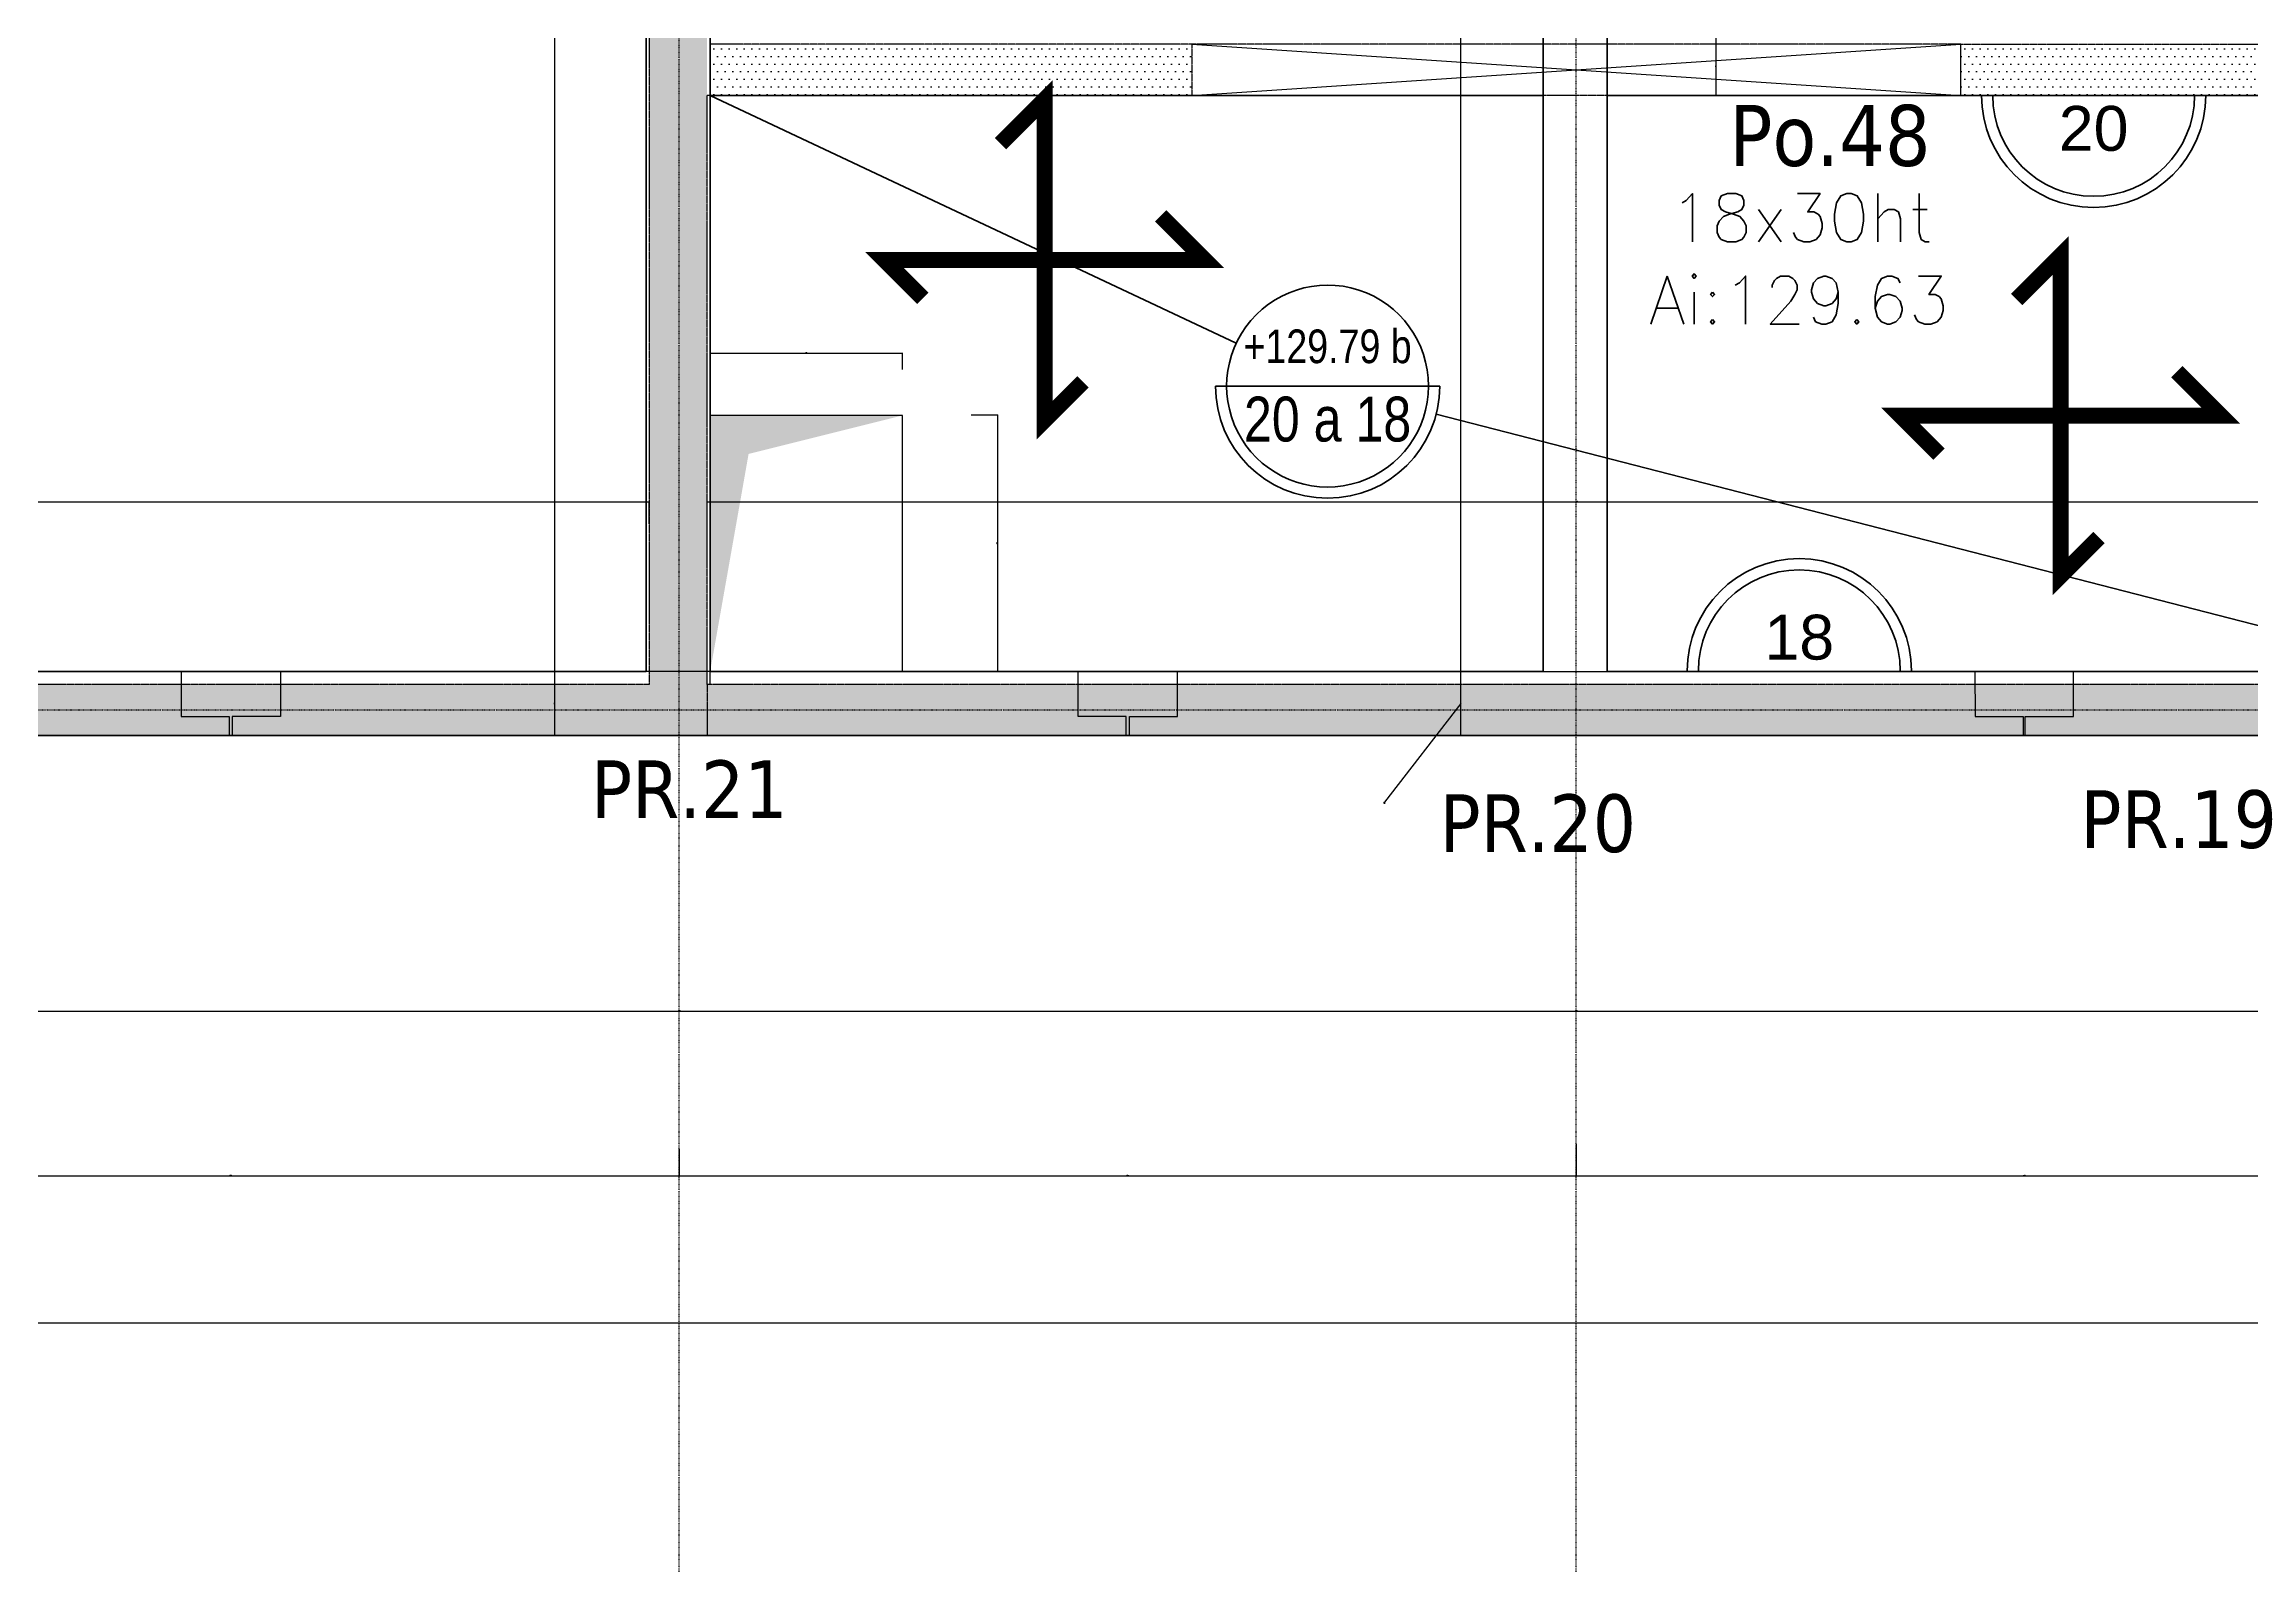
# Model space of a CAD drawing. Extents: x -12912 to 27386, y 1818 to 8189.
# Drawn here: x 3898 to 4587, y 5623 to 6100 of the extents above; entities that cross this region are included whole.
import ezdxf

# ---------------------------------------------------------------- set-up
doc = ezdxf.new("R2010")
doc.units = 0
doc.header["$MEASUREMENT"] = 0
for name, pattern in [('CACHE2', [4.7625, 3.175, -1.5875]), ('GrDotted', [0.4, 0.1, -0.1, 0.1, -0.1]), ('GrFeatureAxis', [0.85, 0.25, -0.2, 0.1, -0.2, 0.1]), ('STRICHPUNKT2_S11', [0.9, 0.7, -0.1, 0, -0.1])]:
    doc.linetypes.add(name, pattern=pattern)
doc.layers.get('0').update_dxf_attribs({"linetype": 'CONTINUOUS'})
doc.layers.get('DEFPOINTS').update_dxf_attribs({"linetype": 'CONTINUOUS'})
for name, color, linetype in [('préfa v', 2, 'CONTINUOUS'), ('STR_COTATION', 1, 'CONTINUOUS'), ('STR_OPENING', 161, 'CONTINUOUS'), ('STR_RESV_DALLE', 11, 'CONTINUOUS'), ('STR_SURCH', 9, 'CACHE2'), ('STR_TXT', 102, 'CONTINUOUS'), ('STR_TXT_PR', 2, 'CONTINUOUS')]:
    doc.layers.add(name, color=color, linetype=linetype)
for name, color, linetype, lineweight in [('STR_AXES', 4, 'STRICHPUNKT2_S11', 25), ('STR_DALLES', 103, 'CONTINUOUS', 35), ('STR_dob_dalles', 130, 'CONTINUOUS', 35), ('STR_VOILES', 6, 'CONTINUOUS', 70)]:
    doc.layers.add(name, color=color, linetype=linetype, lineweight=lineweight)
doc.styles.add('EPAIS', font='TAHOMA.TTF')
doc.styles.add('FIN', font='romans.shx')
doc.styles.add('GrDimensions', font='simplex.shx')
doc.dimstyles.new('GrDimensions', dxfattribs={"dimtxt": 0.09, "dimasz": 0.05, "dimexe": 0.07, "dimexo": 0, "dimgap": 0.05, "dimtad": 1, "dimzin": 0, "dimdsep": 46, "dimtxsty": 'GrDimensions', "dimblk": 'ARCHTICK', "dimblk1": 'ARCHTICK', "dimblk2": 'ARCHTICK', "dimcen": 0.09, "dimadec": 0, "dimazin": 0, "dimtfac": 1, "dimtdec": 4, "dimtmove": 0, "dimatfit": 3, "dimldrblk": 'OPEN30', "dimfxl": 0, "dimtolj": 1, "dimtzin": 0, "dimarcsym": 0})
doc.dimstyles.new('Novo_MALKO', dxfattribs={"dimscale": 1.3, "dimtxt": 0.09, "dimasz": 0.05, "dimexe": 0.07, "dimexo": 0, "dimgap": 0.05, "dimtad": 1, "dimdec": 0, "dimlfac": 100, "dimzin": 0, "dimdsep": 46, "dimtxsty": 'GrDimensions', "dimblk": 'ARCHTICK', "dimcen": 0.09, "dimadec": 0, "dimazin": 0, "dimtfac": 1, "dimtdec": 0, "dimtmove": 0, "dimatfit": 3, "dimldrblk": 'OPEN30', "dimfxl": 0, "dimtolj": 1, "dimtzin": 0, "dimarcsym": 0})
pattern_1 = [(0, (5243.0074, 5883.9378), (1.190625, 2.38125), [0, -2.38125])]

# ---------------------------------------------------------------- blocks, each defined once
blk = doc.blocks.new('_ArchTick')
at = {"color": 0, "linetype": 'ByBlock', "const_width": 0.15}
blk.add_lwpolyline([(-0.5, -0.5), (0.5, 0.5)], dxfattribs=at)
blk = doc.blocks.new('*D254')
at = {"layer": 'DEFPOINTS', "color": 0, "linetype": 'Continuous'}
for p in [(4086.96, 5956.91), (3545.06, 5950.04), (4086.96, 5950.04)]:
    blk.add_point(p, dxfattribs=at)
at = {"layer": 'STR_COTATION', "color": 0, "linetype": 'Continuous', "lineweight": -2}
for p, q in [((3545.06, 5950.04), (3545.06, 5957)), ((3545.06, 5956.91), (4086.96, 5956.91)), ((4086.96, 5950.04), (4086.96, 5957))]:
    blk.add_line(p, q, dxfattribs=at)
at = {"layer": 'STR_COTATION', "color": 0, "linetype": 'Continuous', "lineweight": -2, "xscale": 0.065, "yscale": 0.065, "zscale": 0.065, "rotation": 180}
blk.add_blockref('_ArchTick', (3545.06, 5956.91), dxfattribs=at)
at = {"layer": 'STR_COTATION', "color": 0, "linetype": 'Continuous', "lineweight": -2, "xscale": 0.065, "yscale": 0.065, "zscale": 0.065}
blk.add_blockref('_ArchTick', (4086.96, 5956.91), dxfattribs=at)
at = {"layer": 'STR_COTATION', "color": 0, "linetype": 'Continuous', "lineweight": -3, "insert": (3816.01, 5957.03), "char_height": 0.117, "attachment_point": 5, "style": 'GrDimensions'}
blk.add_mtext('\\A1;541.90', dxfattribs=at)
blk = doc.blocks.new('_Open30')
at = {"color": 0, "linetype": 'ByBlock', "lineweight": -2}
for p, q in [((-1, 0), (0, 0)), ((0, 0), (-1, 0)), ((0, 0), (-1, 0))]:
    blk.add_line(p, q, dxfattribs=at)
blk = doc.blocks.new('*D255')
at = {"layer": 'DEFPOINTS', "color": 0, "linetype": 'Continuous'}
for p in [(4648, 5956.91), (4105.06, 5953.33), (4648, 5953.28)]:
    blk.add_point(p, dxfattribs=at)
at = {"layer": 'STR_COTATION', "color": 0, "linetype": 'Continuous', "lineweight": -2}
for p, q in [((4105.06, 5953.33), (4105.06, 5957)), ((4105.06, 5956.91), (4648, 5956.91)), ((4648, 5953.28), (4648, 5957))]:
    blk.add_line(p, q, dxfattribs=at)
at = {"layer": 'STR_COTATION', "color": 0, "linetype": 'Continuous', "lineweight": -2, "xscale": 0.065, "yscale": 0.065, "zscale": 0.065, "rotation": 180}
blk.add_blockref('_ArchTick', (4105.06, 5956.91), dxfattribs=at)
at = {"layer": 'STR_COTATION', "color": 0, "linetype": 'Continuous', "lineweight": -2, "xscale": 0.065, "yscale": 0.065, "zscale": 0.065}
blk.add_blockref('_ArchTick', (4648, 5956.91), dxfattribs=at)
at = {"layer": 'STR_COTATION', "color": 0, "linetype": 'Continuous', "lineweight": -3, "insert": (4376.53, 5957.03), "char_height": 0.117, "attachment_point": 5, "style": 'GrDimensions'}
blk.add_mtext('\\A1;542.94', dxfattribs=at)
blk = doc.blocks.new('*D354')
at = {"layer": 'DEFPOINTS', "color": 0, "linetype": 'Continuous'}
for p in [(4057.48, 5903.92), (4068.9, 5903.92), (4068.9, 5883.91)]:
    blk.add_point(p, dxfattribs=at)
at = {"layer": 'STR_COTATION', "color": 0, "linetype": 'Continuous', "lineweight": -2}
for p, q in [((4068.9, 5903.92), (4057.39, 5903.92)), ((4057.48, 5883.91), (4057.48, 5903.92)), ((4068.9, 5883.91), (4057.39, 5883.91))]:
    blk.add_line(p, q, dxfattribs=at)
at = {"layer": 'STR_COTATION', "color": 0, "linetype": 'Continuous', "lineweight": -2, "xscale": 0.065, "yscale": 0.065, "zscale": 0.065}
for p, rotation in [((4057.48, 5903.92), 90), ((4057.48, 5883.91), 270)]:
    blk.add_blockref('_ArchTick', p, dxfattribs=dict(at, rotation=rotation))
at = {"layer": 'STR_COTATION', "color": 0, "linetype": 'Continuous', "lineweight": -3, "insert": (4057.36, 5893.92), "char_height": 0.117, "attachment_point": 5, "rotation": 90, "style": 'GrDimensions'}
blk.add_mtext('\\A1;2000', dxfattribs=at)
blk = doc.blocks.new('*D355')
at = {"layer": 'DEFPOINTS', "color": 0, "linetype": 'Continuous'}
for p in [(4057.48, 6358.81), (4064.19, 6358.81), (4068.9, 5903.92)]:
    blk.add_point(p, dxfattribs=at)
at = {"layer": 'STR_COTATION', "color": 0, "linetype": 'Continuous', "lineweight": -2}
for p, q in [((4064.19, 6358.81), (4057.39, 6358.81)), ((4057.48, 5903.92), (4057.48, 6358.81)), ((4068.9, 5903.92), (4057.39, 5903.92))]:
    blk.add_line(p, q, dxfattribs=at)
at = {"layer": 'STR_COTATION', "color": 0, "linetype": 'Continuous', "lineweight": -2, "xscale": 0.065, "yscale": 0.065, "zscale": 0.065}
for p, rotation in [((4057.48, 6358.81), 90), ((4057.48, 5903.92), 270)]:
    blk.add_blockref('_ArchTick', p, dxfattribs=dict(at, rotation=rotation))
at = {"layer": 'STR_COTATION', "color": 0, "linetype": 'Continuous', "lineweight": -3, "insert": (4057.36, 6131.36), "char_height": 0.117, "attachment_point": 5, "rotation": 90, "style": 'GrDimensions'}
blk.add_mtext('\\A1;454.89', dxfattribs=at)
blk = doc.blocks.new('*D357')
at = {"layer": 'DEFPOINTS', "color": 0, "linetype": 'Continuous'}
for p in [(4340.27, 5903.92), (4344.43, 5903.92), (4344.43, 5883.91)]:
    blk.add_point(p, dxfattribs=at)
at = {"layer": 'STR_COTATION', "color": 0, "linetype": 'Continuous', "lineweight": -2}
for p, q in [((4344.43, 5903.92), (4340.18, 5903.92)), ((4340.27, 5883.91), (4340.27, 5903.92)), ((4340.27, 5893.92), (4316.48, 5863.19)), ((4344.43, 5883.91), (4340.18, 5883.91)), ((4316.48, 5863.19), (4316.48, 5862.64))]:
    blk.add_line(p, q, dxfattribs=at)
at = {"layer": 'STR_COTATION', "color": 0, "linetype": 'Continuous', "lineweight": -2, "xscale": 0.065, "yscale": 0.065, "zscale": 0.065}
for p, rotation in [((4340.27, 5903.92), 90), ((4340.27, 5883.91), 270)]:
    blk.add_blockref('_ArchTick', p, dxfattribs=dict(at, rotation=rotation))
at = {"layer": 'STR_COTATION', "color": 0, "linetype": 'Continuous', "lineweight": -3, "insert": (4316.36, 5862.92), "char_height": 0.117, "attachment_point": 5, "rotation": 90, "style": 'GrDimensions'}
blk.add_mtext('\\A1;2000', dxfattribs=at)
blk = doc.blocks.new('*D358')
at = {"layer": 'DEFPOINTS', "color": 0, "linetype": 'Continuous'}
for p in [(4340.27, 6358.81), (4349.95, 6358.81), (4344.43, 5903.92)]:
    blk.add_point(p, dxfattribs=at)
at = {"layer": 'STR_COTATION', "color": 0, "linetype": 'Continuous', "lineweight": -2}
for p, q in [((4349.95, 6358.81), (4340.18, 6358.81)), ((4340.27, 5903.92), (4340.27, 6358.81)), ((4344.43, 5903.92), (4340.18, 5903.92))]:
    blk.add_line(p, q, dxfattribs=at)
at = {"layer": 'STR_COTATION', "color": 0, "linetype": 'Continuous', "lineweight": -2, "xscale": 0.065, "yscale": 0.065, "zscale": 0.065}
for p, rotation in [((4340.27, 6358.81), 90), ((4340.27, 5903.92), 270)]:
    blk.add_blockref('_ArchTick', p, dxfattribs=dict(at, rotation=rotation))
at = {"layer": 'STR_COTATION', "color": 0, "linetype": 'Continuous', "lineweight": -3, "insert": (4340.15, 6131.36), "char_height": 0.117, "attachment_point": 5, "rotation": 90, "style": 'GrDimensions'}
blk.add_mtext('\\A1;454.89', dxfattribs=at)
blk = doc.blocks.new('*D467')
at = {"layer": 'DEFPOINTS', "color": 0, "linetype": 'Continuous'}
for p in [(3676.36, 5797.96), (3956.36, 5797.96), (3956.36, 5797.96)]:
    blk.add_point(p, dxfattribs=at)
at = {"layer": 'STR_COTATION', "color": 0, "linetype": 'Continuous', "lineweight": -2}
for p, q in [((3676.36, 5797.96), (3676.36, 5798.05)), ((3676.36, 5797.96), (3956.36, 5797.96)), ((3956.36, 5797.96), (3956.36, 5798.05))]:
    blk.add_line(p, q, dxfattribs=at)
at = {"layer": 'STR_COTATION', "color": 0, "linetype": 'Continuous', "lineweight": -2, "xscale": 0.065, "yscale": 0.065, "zscale": 0.065, "rotation": 180}
blk.add_blockref('_ArchTick', (3676.36, 5797.96), dxfattribs=at)
at = {"layer": 'STR_COTATION', "color": 0, "linetype": 'Continuous', "lineweight": -2, "xscale": 0.065, "yscale": 0.065, "zscale": 0.065}
blk.add_blockref('_ArchTick', (3956.36, 5797.96), dxfattribs=at)
at = {"layer": 'STR_COTATION', "color": 0, "linetype": 'Continuous', "lineweight": -3, "insert": (3816.36, 5798.08), "char_height": 0.117, "attachment_point": 5, "style": 'GrDimensions'}
blk.add_mtext('\\A1;280.00', dxfattribs=at)
blk = doc.blocks.new('*D468')
at = {"layer": 'DEFPOINTS', "color": 0, "linetype": 'Continuous'}
for p in [(3956.36, 5797.96), (4236.36, 5797.96), (4236.36, 5797.96)]:
    blk.add_point(p, dxfattribs=at)
at = {"layer": 'STR_COTATION', "color": 0, "linetype": 'Continuous', "lineweight": -2}
for p, q in [((3956.36, 5797.96), (3956.36, 5798.05)), ((3956.36, 5797.96), (4236.36, 5797.96)), ((4236.36, 5797.96), (4236.36, 5798.05))]:
    blk.add_line(p, q, dxfattribs=at)
at = {"layer": 'STR_COTATION', "color": 0, "linetype": 'Continuous', "lineweight": -2, "xscale": 0.065, "yscale": 0.065, "zscale": 0.065, "rotation": 180}
blk.add_blockref('_ArchTick', (3956.36, 5797.96), dxfattribs=at)
at = {"layer": 'STR_COTATION', "color": 0, "linetype": 'Continuous', "lineweight": -2, "xscale": 0.065, "yscale": 0.065, "zscale": 0.065}
blk.add_blockref('_ArchTick', (4236.36, 5797.96), dxfattribs=at)
at = {"layer": 'STR_COTATION', "color": 0, "linetype": 'Continuous', "lineweight": -3, "insert": (4096.36, 5798.08), "char_height": 0.117, "attachment_point": 5, "style": 'GrDimensions'}
blk.add_mtext('\\A1;280.00', dxfattribs=at)
blk = doc.blocks.new('*D469')
at = {"layer": 'DEFPOINTS', "color": 0, "linetype": 'Continuous'}
for p in [(4236.36, 5797.96), (4516.36, 5797.96), (4516.36, 5797.96)]:
    blk.add_point(p, dxfattribs=at)
at = {"layer": 'STR_COTATION', "color": 0, "linetype": 'Continuous', "lineweight": -2}
for p, q in [((4236.36, 5797.96), (4236.36, 5798.05)), ((4236.36, 5797.96), (4516.36, 5797.96)), ((4516.36, 5797.96), (4516.36, 5798.05))]:
    blk.add_line(p, q, dxfattribs=at)
at = {"layer": 'STR_COTATION', "color": 0, "linetype": 'Continuous', "lineweight": -2, "xscale": 0.065, "yscale": 0.065, "zscale": 0.065, "rotation": 180}
blk.add_blockref('_ArchTick', (4236.36, 5797.96), dxfattribs=at)
at = {"layer": 'STR_COTATION', "color": 0, "linetype": 'Continuous', "lineweight": -2, "xscale": 0.065, "yscale": 0.065, "zscale": 0.065}
blk.add_blockref('_ArchTick', (4516.36, 5797.96), dxfattribs=at)
at = {"layer": 'STR_COTATION', "color": 0, "linetype": 'Continuous', "lineweight": -3, "insert": (4376.36, 5798.08), "char_height": 0.117, "attachment_point": 5, "style": 'GrDimensions'}
blk.add_mtext('\\A1;280.00', dxfattribs=at)
blk = doc.blocks.new('*D470')
at = {"layer": 'DEFPOINTS', "color": 0, "linetype": 'Continuous'}
for p in [(4664.01, 5802.7), (4516.36, 5797.96), (4664.01, 5797.96)]:
    blk.add_point(p, dxfattribs=at)
at = {"layer": 'STR_COTATION', "color": 0, "linetype": 'Continuous', "lineweight": -2}
for p, q in [((4664.01, 5802.7), (4664.01, 5797.87)), ((4516.36, 5797.96), (4516.36, 5798.05)), ((4516.36, 5797.96), (4664.01, 5797.96))]:
    blk.add_line(p, q, dxfattribs=at)
at = {"layer": 'STR_COTATION', "color": 0, "linetype": 'Continuous', "lineweight": -2, "xscale": 0.065, "yscale": 0.065, "zscale": 0.065, "rotation": 180}
blk.add_blockref('_ArchTick', (4516.36, 5797.96), dxfattribs=at)
at = {"layer": 'STR_COTATION', "color": 0, "linetype": 'Continuous', "lineweight": -2, "xscale": 0.065, "yscale": 0.065, "zscale": 0.065}
blk.add_blockref('_ArchTick', (4664.01, 5797.96), dxfattribs=at)
at = {"layer": 'STR_COTATION', "color": 0, "linetype": 'Continuous', "lineweight": -3, "insert": (4590.18, 5798.08), "char_height": 0.117, "attachment_point": 5, "style": 'GrDimensions'}
blk.add_mtext('\\A1;147.65', dxfattribs=at)
blk = doc.blocks.new('*D537')
at = {"layer": 'DEFPOINTS', "color": 0, "linetype": 'Continuous'}
for p in [(3816.36, 5760.58), (4096.36, 5754.81), (4096.36, 5746.58)]:
    blk.add_point(p, dxfattribs=at)
at = {"layer": 'STR_COTATION', "color": 0, "linetype": 'Continuous', "lineweight": -2}
for p, q in [((3816.36, 5760.58), (3816.36, 5746.49)), ((4096.36, 5754.81), (4096.36, 5746.49)), ((3816.36, 5746.58), (4096.36, 5746.58))]:
    blk.add_line(p, q, dxfattribs=at)
at = {"layer": 'STR_COTATION', "color": 0, "linetype": 'Continuous', "lineweight": -2, "xscale": 0.065, "yscale": 0.065, "zscale": 0.065, "rotation": 180}
blk.add_blockref('_ArchTick', (3816.36, 5746.58), dxfattribs=at)
at = {"layer": 'STR_COTATION', "color": 0, "linetype": 'Continuous', "lineweight": -2, "xscale": 0.065, "yscale": 0.065, "zscale": 0.065}
blk.add_blockref('_ArchTick', (4096.36, 5746.58), dxfattribs=at)
at = {"layer": 'STR_COTATION', "color": 0, "linetype": 'Continuous', "lineweight": -3, "insert": (3956.36, 5746.7), "char_height": 0.117, "attachment_point": 5, "style": 'GrDimensions'}
blk.add_mtext('\\A1;280.00', dxfattribs=at)
blk = doc.blocks.new('*D538')
at = {"layer": 'DEFPOINTS', "color": 0, "linetype": 'Continuous'}
for p in [(4096.36, 5754.81), (4376.36, 5756.39), (4376.36, 5746.58)]:
    blk.add_point(p, dxfattribs=at)
at = {"layer": 'STR_COTATION', "color": 0, "linetype": 'Continuous', "lineweight": -2}
for p, q in [((4096.36, 5754.81), (4096.36, 5746.49)), ((4376.36, 5756.39), (4376.36, 5746.49)), ((4096.36, 5746.58), (4376.36, 5746.58))]:
    blk.add_line(p, q, dxfattribs=at)
at = {"layer": 'STR_COTATION', "color": 0, "linetype": 'Continuous', "lineweight": -2, "xscale": 0.065, "yscale": 0.065, "zscale": 0.065, "rotation": 180}
blk.add_blockref('_ArchTick', (4096.36, 5746.58), dxfattribs=at)
at = {"layer": 'STR_COTATION', "color": 0, "linetype": 'Continuous', "lineweight": -2, "xscale": 0.065, "yscale": 0.065, "zscale": 0.065}
blk.add_blockref('_ArchTick', (4376.36, 5746.58), dxfattribs=at)
at = {"layer": 'STR_COTATION', "color": 0, "linetype": 'Continuous', "lineweight": -3, "insert": (4236.36, 5746.7), "char_height": 0.117, "attachment_point": 5, "style": 'GrDimensions'}
blk.add_mtext('\\A1;280.00', dxfattribs=at)
blk = doc.blocks.new('*D539')
at = {"layer": 'DEFPOINTS', "color": 0, "linetype": 'Continuous'}
for p in [(4376.36, 5756.39), (4656.01, 5757.98), (4656.01, 5746.58)]:
    blk.add_point(p, dxfattribs=at)
at = {"layer": 'STR_COTATION', "color": 0, "linetype": 'Continuous', "lineweight": -2}
for p, q in [((4376.36, 5756.39), (4376.36, 5746.49)), ((4656.01, 5757.98), (4656.01, 5746.49)), ((4376.36, 5746.58), (4656.01, 5746.58))]:
    blk.add_line(p, q, dxfattribs=at)
at = {"layer": 'STR_COTATION', "color": 0, "linetype": 'Continuous', "lineweight": -2, "xscale": 0.065, "yscale": 0.065, "zscale": 0.065, "rotation": 180}
blk.add_blockref('_ArchTick', (4376.36, 5746.58), dxfattribs=at)
at = {"layer": 'STR_COTATION', "color": 0, "linetype": 'Continuous', "lineweight": -2, "xscale": 0.065, "yscale": 0.065, "zscale": 0.065}
blk.add_blockref('_ArchTick', (4656.01, 5746.58), dxfattribs=at)
at = {"layer": 'STR_COTATION', "color": 0, "linetype": 'Continuous', "lineweight": -3, "insert": (4516.18, 5746.7), "char_height": 0.117, "attachment_point": 5, "style": 'GrDimensions'}
blk.add_mtext('\\A1;279.65', dxfattribs=at)
blk = doc.blocks.new('*D600')
at = {"layer": 'DEFPOINTS', "color": 0, "linetype": 'Continuous'}
for p in [(-1020.36, 5712.87), (7612.27, 5712.87), (-1020.36, 5700.61)]:
    blk.add_point(p, dxfattribs=at)
at = {"layer": 'STR_COTATION', "color": 0, "linetype": 'Continuous', "lineweight": -2}
for p, q in [((-1020.36, 5712.87), (-1020.36, 5700.52)), ((7612.27, 5712.87), (7612.27, 5700.52)), ((7612.27, 5700.61), (-1020.36, 5700.61))]:
    blk.add_line(p, q, dxfattribs=at)
at = {"layer": 'STR_COTATION', "color": 0, "linetype": 'Continuous', "lineweight": -2, "xscale": 0.065, "yscale": 0.065, "zscale": 0.065, "rotation": 180}
blk.add_blockref('_ArchTick', (-1020.36, 5700.61), dxfattribs=at)
at = {"layer": 'STR_COTATION', "color": 0, "linetype": 'Continuous', "lineweight": -2, "xscale": 0.065, "yscale": 0.065, "zscale": 0.065}
blk.add_blockref('_ArchTick', (7612.27, 5700.61), dxfattribs=at)
at = {"layer": 'STR_COTATION', "color": 0, "linetype": 'Continuous', "lineweight": -3, "insert": (3295.95, 5700.74), "char_height": 0.117, "attachment_point": 5, "style": 'GrDimensions'}
blk.add_mtext('\\A1;8632.63', dxfattribs=at)
blk = doc.blocks.new('*D602')
at = {"layer": 'DEFPOINTS', "color": 0, "linetype": 'Continuous'}
for p in [(4166.01, 6003.28), (4106.01, 5998.19), (4166.01, 5998.19)]:
    blk.add_point(p, dxfattribs=at)
at = {"layer": 'STR_COTATION', "color": 0, "linetype": 'Continuous', "lineweight": -2}
for p, q in [((4106.01, 5998.19), (4106.01, 6003.37)), ((4106.01, 6003.28), (4166.01, 6003.28)), ((4166.01, 5998.19), (4166.01, 6003.37))]:
    blk.add_line(p, q, dxfattribs=at)
at = {"layer": 'STR_COTATION', "color": 0, "linetype": 'Continuous', "lineweight": -2, "xscale": 0.065, "yscale": 0.065, "zscale": 0.065, "rotation": 180}
blk.add_blockref('_ArchTick', (4106.01, 6003.28), dxfattribs=at)
at = {"layer": 'STR_COTATION', "color": 0, "linetype": 'Continuous', "lineweight": -2, "xscale": 0.065, "yscale": 0.065, "zscale": 0.065}
blk.add_blockref('_ArchTick', (4166.01, 6003.28), dxfattribs=at)
at = {"layer": 'STR_COTATION', "color": 0, "linetype": 'Continuous', "lineweight": -3, "insert": (4136.01, 6003.4), "char_height": 0.117, "attachment_point": 5, "style": 'GrDimensions'}
blk.add_mtext('\\A1;6000', dxfattribs=at)
blk = doc.blocks.new('*D603')
at = {"layer": 'DEFPOINTS', "color": 0, "linetype": 'Continuous'}
for p in [(4187.5, 5984.01), (4187.5, 5903.91), (4195.71, 5903.91)]:
    blk.add_point(p, dxfattribs=at)
at = {"layer": 'STR_COTATION', "color": 0, "linetype": 'Continuous', "lineweight": -2}
for p, q in [((4187.5, 5984.01), (4195.8, 5984.01)), ((4195.71, 5984.01), (4195.71, 5903.91)), ((4187.5, 5903.91), (4195.8, 5903.91))]:
    blk.add_line(p, q, dxfattribs=at)
at = {"layer": 'STR_COTATION', "color": 0, "linetype": 'Continuous', "lineweight": -2, "xscale": 0.065, "yscale": 0.065, "zscale": 0.065}
for p, rotation in [((4195.71, 5984.01), 90), ((4195.71, 5903.91), 270)]:
    blk.add_blockref('_ArchTick', p, dxfattribs=dict(at, rotation=rotation))
at = {"layer": 'STR_COTATION', "color": 0, "linetype": 'Continuous', "lineweight": -3, "insert": (4195.58, 5943.96), "char_height": 0.117, "attachment_point": 5, "rotation": 90, "style": 'GrDimensions'}
blk.add_mtext('\\A1;8009', dxfattribs=at)
blk = doc.blocks.new('*D781')
at = {"layer": 'DEFPOINTS', "color": 0, "ltscale": 4.5}
for p in [(4405.96, 6101.69), (4420.01, 6101.69), (4405.96, 6083.69)]:
    blk.add_point(p, dxfattribs=at)
at = {"layer": 'STR_COTATION', "color": 0, "lineweight": -2, "ltscale": 4.5}
for p, q in [((4419.92, 6101.69), (4420.1, 6101.69)), ((4420.01, 6083.69), (4420.01, 6101.69)), ((4419.92, 6083.69), (4420.1, 6083.69))]:
    blk.add_line(p, q, dxfattribs=at)
at = {"layer": 'STR_COTATION', "color": 0, "lineweight": -2, "ltscale": 4.5, "xscale": 0.065, "yscale": 0.065, "zscale": 0.065}
for p, rotation in [((4420.01, 6101.69), 90), ((4420.01, 6083.69), 270)]:
    blk.add_blockref('_ArchTick', p, dxfattribs=dict(at, rotation=rotation))
at = {"layer": 'STR_COTATION', "color": 0, "ltscale": 4.5, "insert": (4419.89, 6092.69), "char_height": 0.117, "attachment_point": 5, "rotation": 90, "style": 'GrDimensions'}
blk.add_mtext('\\A1;1800', dxfattribs=at)

msp = doc.modelspace()

# ---------------------------------------------------------------- hatches: boundary and pattern name
at = {"layer": 'STR_RESV_DALLE', "linetype": 'Continuous'}
for points in [[(4106.007, 5903.916), (4106.007, 5983.812), (4118.007, 5971.812)], [(4106.007, 5983.812), (4166.007, 5983.812), (4118.007, 5971.812)]]:
    msp.add_hatch(color=256, dxfattribs=at).paths.add_polyline_path(points, flags=0)
at = {"layer": 'STR_SURCH', "linetype": 'Continuous'}
h = msp.add_hatch(dxfattribs=at)
h.set_pattern_fill('DOTS', color=256, scale=1.5, style=0)
h.set_pattern_definition(pattern_1)
h.paths.add_polyline_path([(4086.959, 5899.914), (4105.056, 5883.914), (4105.056, 6508.637), (4086.959, 6508.637)])
h = msp.add_hatch(dxfattribs=at)
h.set_pattern_fill('DOTS', color=256, scale=1.5, style=0)
h.set_pattern_definition(pattern_1)
h.paths.add_polyline_path([(4256.365, 6099.685), (4105.056, 6099.685), (4105.056, 6083.685), (4256.365, 6083.685)])
h = msp.add_hatch(dxfattribs=at)
h.set_pattern_fill('DOTS', color=256, scale=1.5, style=0)
h.set_pattern_definition(pattern_1)
h.paths.add_polyline_path([(4648.011, 6099.685), (4496.365, 6099.685), (4496.365, 6083.685), (4648.009, 6083.685)])
h = msp.add_hatch(dxfattribs=at)
h.set_pattern_fill('DOTS', color=256, scale=1.5, style=0)
h.set_pattern_definition(pattern_1)
h.paths.add_polyline_path([(3526.959, 5883.914), (4105.056, 5883.914), (4086.959, 5899.914), (3545.056, 5899.914)])
h = msp.add_hatch(dxfattribs=at)
h.set_pattern_fill('DOTS', color=256, scale=1.5, style=0)
h.set_pattern_definition(pattern_1)
h.paths.add_polyline_path([(4105.056, 5883.914), (4647.991, 5883.913), (4647.991, 5899.913), (4105.056, 5899.914)])

# ---------------------------------------------------------------- linework, layer by layer
at = {"color": 1, "linetype": 'ByBlock', "const_width": 5}
for points in [[(4210.394, 6032.368), (4210.394, 6082.368), (4196.641, 6068.615)], [(4210.394, 6032.368), (4260.394, 6032.368), (4246.641, 6046.122)], [(4527.559, 5983.753), (4527.559, 6033.753), (4513.806, 6020)], [(4172.385, 6020.378), (4160.394, 6032.368), (4210.394, 6032.368)], [(4222.385, 5994.359), (4210.394, 5982.368), (4210.394, 6032.368)], [(4527.559, 5983.753), (4577.559, 5983.753), (4563.806, 5997.507)], [(4489.55, 5971.763), (4477.559, 5983.753), (4527.559, 5983.753)], [(4539.55, 5945.744), (4527.559, 5933.753), (4527.559, 5983.753)]]:
    msp.add_lwpolyline(points, dxfattribs=at)
at = {"layer": 'préfa v'}
for points in [[(3940.858, 5903.914), (3940.858, 5889.914), (3955.858, 5889.914), (3955.858, 5883.914), (3676.858, 5883.914), (3676.858, 5889.914), (3691.858, 5889.914), (3691.858, 5903.914)], [(3971.861, 5903.914), (3971.861, 5889.914), (3956.861, 5889.914), (3956.861, 5883.914), (4235.861, 5883.914), (4235.861, 5889.914), (4220.861, 5889.914), (4220.861, 5903.914)], [(4500.726, 5903.914), (4500.858, 5889.914), (4515.858, 5889.914), (4515.858, 5883.914), (4236.858, 5883.914), (4236.858, 5889.914), (4251.858, 5889.914), (4251.858, 5903.914)], [(4664.009, 5903.914), (4664.009, 5883.914), (4516.509, 5883.914), (4516.509, 5889.914), (4531.509, 5889.914), (4531.509, 5903.914), (4664.009, 5903.914)]]:
    msp.add_lwpolyline(points, close=True, dxfattribs=at)
at = {"layer": 'STR_AXES', "linetype": 'GrFeatureAxis'}
for p, q in [((4096.36, 5622.963), (4096.36, 8022.963)), ((4376.36, 5622.963), (4376.36, 8022.963)), ((-1309.741, 5891.914), (7906.576, 5891.914))]:
    msp.add_line(p, q, dxfattribs=at)
at = {"layer": 'STR_DALLES', "linetype": 'Continuous'}
for p, q in [((4106.009, 6083.685), (4366.006, 6083.685)), ((4386.009, 6083.685), (4644.006, 6083.685))]:
    msp.add_line(p, q, dxfattribs=at)
at = {"layer": 'STR_dob_dalles', "linetype": 'Continuous', "lineweight": 35}
for p, q in [((4270.227, 6006.408), (4106.007, 6083.709)), ((4263.728, 5992.993), (4333.728, 5992.993)), ((4332.623, 5984.269), (4644.007, 5904.133))]:
    msp.add_line(p, q, dxfattribs=at)
for centre, major_axis, start_param, end_param in [((4537.833, 6083.709), (24.749, 24.749), 2.3561945, 5.4977871), ((4537.833, 6083.709), (-22.274, 22.274), 7.0685835, 10.2101761), ((4298.728, 5992.993), (22.274, 22.274), 5.497787143782136, 11.78097245096172), ((4298.728, 5992.993), (-24.749, 24.749), 0.7853982, 3.9269908)]:
    msp.add_ellipse(centre, major_axis=major_axis, ratio=1, start_param=start_param, end_param=end_param, dxfattribs=at)
at = {"layer": 'STR_dob_dalles', "linetype": 'Continuous', "lineweight": 35, "extrusion": (0, 0, -1)}
for major_axis, start_param, end_param in [((24.749, -24.749), 2.3561945, 5.4977871), ((-22.274, -22.274), 7.0685835, 10.2101761)]:
    msp.add_ellipse((4445.961, 5904.135), major_axis=major_axis, ratio=1, start_param=start_param, end_param=end_param, dxfattribs=at)
at = {"layer": 'STR_OPENING', "linetype": 'Continuous'}
for p, q in [((4256.365, 6083.685), (4496.365, 6099.685)), ((4256.365, 6099.685), (4496.365, 6083.685)), ((4376.365, 6083.685), (4376.365, 6083.685)), ((4376.365, 6083.685), (4376.365, 6083.685))]:
    msp.add_line(p, q, dxfattribs=at)
at = {"layer": 'STR_RESV_DALLE', "linetype": 'Continuous'}
for p, q in [((4166.007, 5983.812), (4106.009, 5983.812)), ((4166.007, 5903.916), (4166.007, 5983.812))]:
    msp.add_line(p, q, dxfattribs=at)
at = {"layer": 'STR_SURCH', "linetype": 'GrDotted'}
for p, q in [((4086.959, 6490.539), (4086.959, 5899.914)), ((4256.365, 6099.685), (4106.009, 6099.685)), ((4496.365, 6099.685), (4256.365, 6099.685)), ((4496.365, 6099.685), (4644.006, 6099.685)), ((4105.056, 5899.914), (4105.056, 6083.685)), ((4086.959, 5899.914), (3545.056, 5899.914)), ((4647.991, 5899.913), (4106.007, 5899.914))]:
    msp.add_line(p, q, dxfattribs=at)
at = {"layer": 'STR_SURCH', "linetype": 'GrDotted', "ltscale": 0.25}
for p, q in [((4256.365, 6099.685), (4256.365, 6083.685)), ((4496.365, 6083.685), (4496.365, 6099.685)), ((4105.056, 5899.914), (4105.056, 5883.914))]:
    msp.add_line(p, q, dxfattribs=at)
at = {"layer": 'STR_SURCH', "linetype": 'GrDotted', "ltscale": 0.023812}
msp.add_line((4106.009, 6083.685), (4105.056, 6083.685), dxfattribs=at)
at = {"layer": 'STR_SURCH', "linetype": 'GrDotted', "ltscale": 0.5}
msp.add_line((4386.009, 6083.685), (4366.006, 6083.685), dxfattribs=at)
at = {"layer": 'STR_SURCH', "linetype": 'GrDotted', "ltscale": 0.023781}
msp.add_line((4106.007, 5899.914), (4105.056, 5899.914), dxfattribs=at)
at = {"layer": 'STR_SURCH', "linetype": 'GrDotted', "ltscale": 0.0625}
msp.add_line((4106.007, 5899.914), (4106.007, 5903.916), dxfattribs=at)
at = {"layer": 'STR_VOILES', "linetype": 'Continuous'}
for p, q in [((4086.006, 5903.916), (4086.006, 6358.81)), ((4106.009, 6358.81), (4106.009, 5903.916)), ((4366.006, 6083.685), (4366.006, 6358.81)), ((4386.009, 6358.81), (4386.009, 6083.685)), ((4366.006, 5903.916), (4366.006, 6083.685)), ((4386.009, 6083.685), (4386.009, 5903.916)), ((3826.009, 5903.916), (3956.36, 5903.916)), ((3956.36, 5903.916), (4086.006, 5903.916)), ((4106.009, 5903.916), (4236.36, 5903.916)), ((4236.36, 5903.916), (4366.006, 5903.916)), ((4386.009, 5903.916), (4516.36, 5903.916)), ((4516.36, 5903.916), (4644.006, 5903.916)), ((3956.36, 5883.914), (3676.36, 5883.914)), ((4106.007, 5883.914), (3956.36, 5883.914)), ((4236.36, 5883.914), (4106.007, 5883.914)), ((4516.36, 5883.914), (4236.36, 5883.914)), ((4664.009, 5883.914), (4516.36, 5883.914))]:
    msp.add_line(p, q, dxfattribs=at)

# ---------------------------------------------------------------- texts
at = {"layer": 'STR_dob_dalles', "linetype": 'Continuous', "lineweight": 35}
for s, insert, char_height, attachment_point in [('{\\fSwis721 Lt BT|b0|i0|c0|p34;20}', (4537.833, 6066.209), 14, 8), ('{\\fSwis721 Lt BT|b0|i0|c0|p34;\\W0.8;+129.79 b}', (4298.728, 5999.993), 10.5, 8), ('{\\fSwis721 Lt BT|b0|i0|c0|p34;\\W0.8;20 a 18}', (4298.728, 5975.493), 14, 8), ('{\\fSwis721 Lt BT|b0|i0|c0|p34;18}', (4445.961, 5921.635), 14, 2)]:
    msp.add_mtext(s, dxfattribs=dict(at, insert=insert, char_height=char_height, attachment_point=attachment_point))
at = {"layer": 'STR_TXT', "linetype": 'Continuous', "attachment_point": 1}
for s, insert, char_height, style in [('Po.48', (4424.063, 6080.717), 19, 'EPAIS'), ('18x30ht', (4405.545, 6053.04), 15, 'FIN'), ('Ai:129.63', (4398.973, 6027.323), 15, 'FIN')]:
    msp.add_mtext(s, dxfattribs=dict(at, insert=insert, char_height=char_height, style=style))
at = {"layer": 'STR_TXT_PR', "ltscale": 4.5, "style": 'EPAIS'}
for s, p in [('PR.21', (4068.853, 5858.171)), ('PR.20', (4333.678, 5847.582)), ('PR.19', (4533.728, 5848.865))]:
    msp.add_text(s, height=18, dxfattribs=at).set_placement(p)

# ---------------------------------------------------------------- dimensions: what is measured, and where the dimension line sits
at = {"layer": 'STR_COTATION', "linetype": 'Continuous', "lineweight": -3}
for base, p1, p2, override, picture, middle in [((4057.483, 6358.81), (4068.898, 5903.916), (4064.186, 6358.81), {"dimscale": 1.3, "dimtmove": 1}, '*D355', (4057.36, 6131.363)), ((4340.271, 6358.81), (4344.433, 5903.916), (4349.949, 6358.81), {"dimscale": 1.3, "dimtmove": 1}, '*D358', (4340.147, 6131.363)), ((4195.707, 5903.914), (4187.499, 5984.005), (4187.499, 5903.914), {"dimscale": 1.3, "dimdec": 0, "dimlfac": 100}, '*D603', (4195.584, 5943.96)), ((4057.483, 5903.916), (4068.898, 5883.914), (4068.898, 5903.916), {"dimscale": 1.3, "dimtxt": 0.09, "dimasz": 0.05, "dimexe": 0.07, "dimexo": 0, "dimgap": 0.05, "dimtad": 1, "dimjust": 0, "dimtih": 0, "dimtoh": 0, "dimdec": 0, "dimlfac": 100, "dimrnd": 0, "dimzin": 0, "dimdsep": 46, "dimlunit": 2, "dimpost": '', "dimtxsty": 'GrDimensions', "dimblk": 'ArchTick', "dimblk1": 'ArchTick', "dimblk2": 'ArchTick', "dimsah": 0, "dimtsz": 0, "dimcen": 0.09, "dimdle": 0, "dimse1": 0, "dimse2": 0, "dimsd1": 0, "dimsd2": 0, "dimclrd": 0, "dimclre": 0, "dimclrt": 0, "dimaunit": 0, "dimadec": 0, "dimazin": 0, "dimtol": 0, "dimlim": 0, "dimtp": 0, "dimtm": 0, "dimtfac": 1, "dimtdec": 4, "dimtix": 0, "dimtofl": 1, "dimtmove": 1, "dimatfit": 3, "dimldrblk": 'Open30', "dimtvp": 0, "dimfrac": 0, "dimtolj": 1, "dimtzin": 0, "dimlwd": 65534, "dimlwe": 65534}, '*D354', (4057.36, 5893.915))]:
    dim = msp.add_linear_dim(base=base, p1=p1, p2=p2, angle=90, dimstyle='GrDimensions', override=override, dxfattribs=at)
    dim.commit()
    dim.dimension.update_dxf_attribs({"geometry": picture, "text_midpoint": middle})
at = {"layer": 'STR_COTATION', "ltscale": 4.5}
dim = msp.add_linear_dim(base=(4420.012, 6101.685), p1=(4405.956, 6083.685), p2=(4405.956, 6101.685), angle=90, dimstyle='Novo_MALKO', dxfattribs=at)
dim.commit()
dim.dimension.update_dxf_attribs({"geometry": '*D781', "text_midpoint": (4419.889, 6092.685)})
at = {"layer": 'STR_COTATION', "linetype": 'Continuous', "lineweight": -3}
for base, p1, p2, override, picture, middle in [((4166.007, 6003.279), (4106.009, 5998.192), (4166.007, 5998.192), {"dimscale": 1.3, "dimdec": 0, "dimlfac": 100}, '*D602', (4136.008, 6003.402)), ((4086.959, 5956.905), (3545.056, 5950.038), (4086.959, 5950.038), {"dimscale": 1.3, "dimtmove": 1}, '*D254', (3816.007, 5957.029)), ((4647.996, 5956.905), (4105.056, 5953.327), (4647.996, 5953.28), {"dimscale": 1.3, "dimtmove": 1}, '*D255', (4376.526, 5957.029)), ((4664.009, 5797.96), (4516.36, 5797.96), (4664.009, 5802.699), {"dimscale": 1.3, "dimtmove": 1}, '*D470', (4590.184, 5798.084)), ((3956.36, 5797.96), (3676.36, 5797.96), (3956.36, 5797.96), {"dimscale": 1.3, "dimtmove": 1}, '*D467', (3816.36, 5798.084)), ((4236.36, 5797.96), (3956.36, 5797.96), (4236.36, 5797.96), {"dimscale": 1.3, "dimtmove": 1}, '*D468', (4096.36, 5798.084)), ((4516.36, 5797.96), (4236.36, 5797.96), (4516.36, 5797.96), {"dimscale": 1.3, "dimtmove": 1}, '*D469', (4376.36, 5798.084)), ((4096.36, 5746.577), (3816.36, 5760.577), (4096.36, 5754.808), {"dimscale": 1.3, "dimtmove": 1}, '*D537', (3956.36, 5746.7)), ((4376.36, 5746.577), (4096.36, 5754.808), (4376.36, 5756.394), {"dimscale": 1.3, "dimtmove": 1}, '*D538', (4236.36, 5746.7)), ((4656.007, 5746.577), (4376.36, 5756.394), (4656.007, 5757.984), {"dimscale": 1.3, "dimtmove": 1}, '*D539', (4516.183, 5746.7)), ((-1020.362, 5700.612), (7612.271, 5712.875), (-1020.362, 5712.875), {"dimscale": 1.3, "dimtmove": 1}, '*D600', (3295.955, 5700.736))]:
    dim = msp.add_linear_dim(base=base, p1=p1, p2=p2, dimstyle='GrDimensions', override=override, dxfattribs=at)
    dim.commit()
    dim.dimension.update_dxf_attribs({"geometry": picture, "text_midpoint": middle})
dim = msp.add_linear_dim(base=(4340.271, 5903.916), p1=(4344.433, 5883.914), p2=(4344.433, 5903.916), angle=90, dimstyle='GrDimensions', override={"dimscale": 1.3, "dimdec": 0, "dimlfac": 100, "dimtmove": 1}, dxfattribs=at)
dim.commit()
dim.dimension.update_dxf_attribs({"geometry": '*D357', "text_midpoint": (4316.481, 5863.122), "dimtype": 160})

doc.saveas('drawing.dxf')
